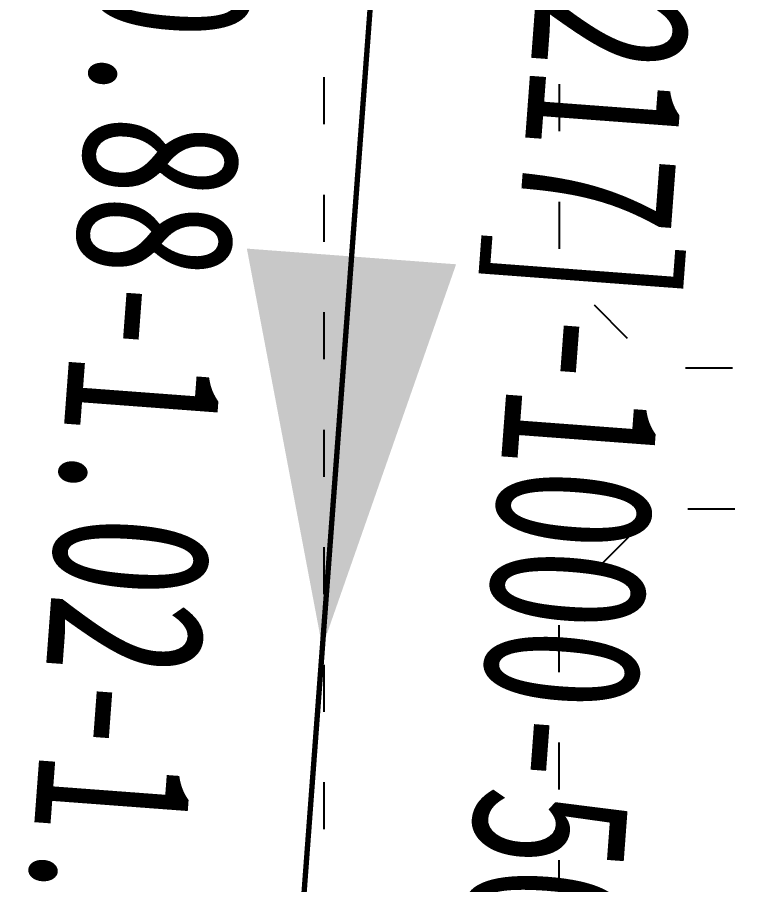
# Model space of a CAD drawing. Header units: millimetres. Extents: x 19715 to 35549, y 3563 to 14826.
# Drawn here: x 21656.1 to 21844.4, y 7833.2 to 8054.6 of the extents above; entities that cross this region are included whole.
import ezdxf
from ezdxf.enums import TextEntityAlignment as Align

# ---------------------------------------------------------------- set-up
doc = ezdxf.new("R2010")
doc.units = ezdxf.units.MM
doc.linetypes.add('ACAD_ISO03W100', pattern=[30, 12, -18])
doc.layers.get('0').update_dxf_attribs({"color": 9, "linetype": 'ACAD_ISO03W100'})
for name, color, linetype, lineweight in [('上管段标注', 93, 'Continuous', 13), ('下管段标注', 93, 'Continuous', 13), ('管段', 4, 'Continuous', 70)]:
    doc.layers.add(name, color=color, linetype=linetype, lineweight=lineweight)
doc.styles.add('管段仿宋', font='simfang.ttf', dxfattribs={"width": 0.75})

msp = doc.modelspace()

# ---------------------------------------------------------------- linework, layer by layer
at = {"flags": 128}
msp.add_lwpolyline([(21819.5, 8417.16), (21794.5, 8392.16), (21794.5, 7990.16), (21819.5, 7965.16), (22043.82, 7965.16), (22058.82, 7980.16), (22058.82, 8397.16), (22038.82, 8417.16)], close=True, dxfattribs=at)
msp.add_lwpolyline([(21734.51, 7817.34), (21734.5, 8392.16)])
msp.add_lwpolyline([(21734.51, 7817.34), (21734.5, 8392.16)])
msp.add_lwpolyline([(21734.51, 7817.34), (21734.5, 8392.16)])
msp.add_lwpolyline([(21779.04, 7678.58, 0.055575), (21794.51, 7817.34), (21794.5, 7904.16), (21819.5, 7929.16), (22393.61, 7929.16), (22413.61, 7909.15), (22413.37, 7412.16), (22378.35, 7377.16), (22178.39, 7377.16, -0.0995), (21764.97, 7460.25, -0.0995)], format="xyb", dxfattribs=at)
at = {"layer": '管段'}
msp.add_lwpolyline([(21771.55, 8395.96), (21737.75, 7943.71), (21703.94, 7491.46)], dxfattribs=at)
msp.add_solid([(21734.02, 7893.85), (21714.75, 7995.57), (21768.2, 7991.57)], dxfattribs=at)

# ---------------------------------------------------------------- texts
at = {"layer": '上管段标注', "style": '管段仿宋', "width": 0.75}
msp.add_text('[217]-1000-500', height=40, rotation=265.725, dxfattribs=at).set_placement((21767.66, 7941.47), align=Align.BOTTOM_CENTER)
at = {"layer": '下管段标注', "style": '管段仿宋', "width": 0.75}
msp.add_text('200.88-1.02-1.94', height=40, rotation=265.725, dxfattribs=at).set_placement((21707.83, 7945.95), align=Align.TOP_CENTER)

doc.saveas('drawing.dxf')
